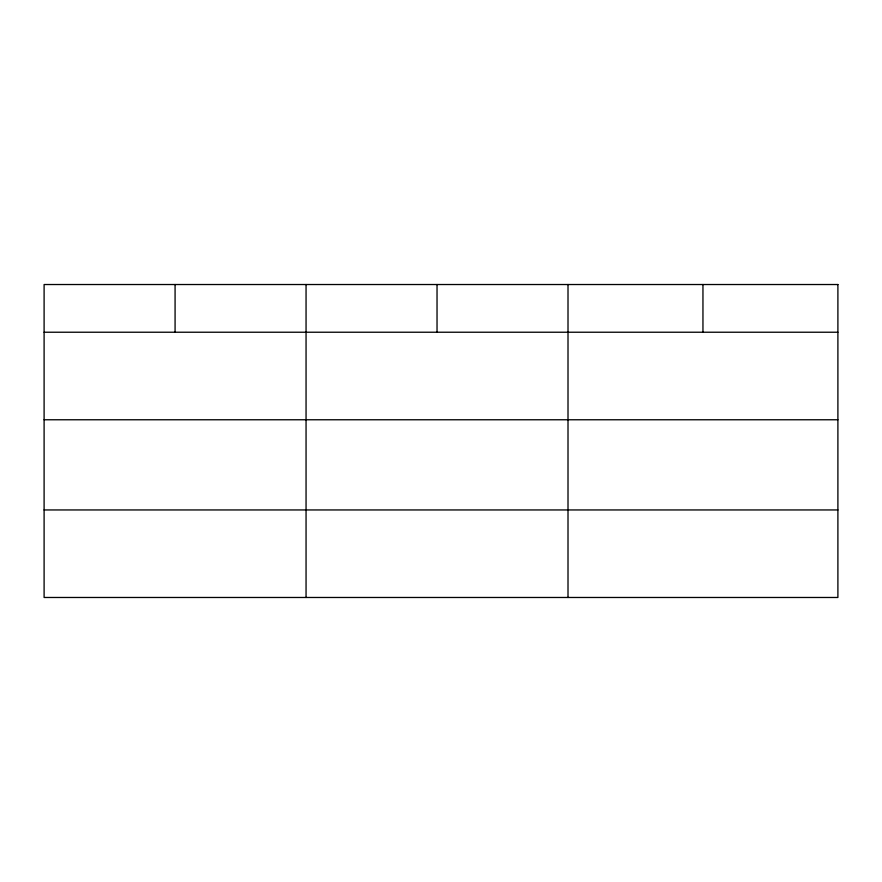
<?xml version="1.0" encoding="UTF-8"?>
<svg xmlns="http://www.w3.org/2000/svg" width="882" height="882" viewBox="0 0 882 882"><rect width="100%" height="100%" fill="white"/><g stroke="black" fill="none" stroke-linecap="round" stroke-linejoin="round"><path stroke-width="1.32" d="M44.1 332.227L837.9 332.227M44.1 419.766L837.9 419.766M44.1 509.95L837.9 509.95M702.954 284.522L702.954 332.227M568.008 284.522L568.008 597.478M437.031 284.522L437.031 332.227M306.054 284.522L306.054 597.478M175.077 284.522L175.077 332.227M837.9 284.522L44.1 284.522L44.1 597.478L837.9 597.478L837.9 284.522"/></g></svg>
